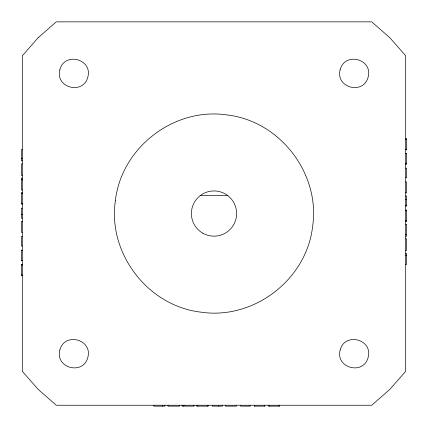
<?xml version="1.0" encoding="UTF-8"?>
<svg xmlns="http://www.w3.org/2000/svg" width="428" height="428" viewBox="0 0 428 428"><rect width="100%" height="100%" fill="white"/><g stroke="black" fill="none" stroke-linecap="round" stroke-linejoin="round"><path stroke-width="0.64" d="M405.696 138.79L406.6 138.79L406.6 149.741L405.696 149.741M405.696 139.196L406.6 139.196M405.696 149.217L406.6 149.217M22.304 149.714L21.4 149.714L21.4 160.816L22.304 160.816M405.696 153.492L406.6 153.492L406.6 164.036L405.696 164.036M405.696 153.609L406.6 153.609M21.4 158.547L22.304 158.547M22.304 163.871L21.4 163.871L21.4 175.362L22.304 175.362M405.696 163.897L406.6 163.897M405.696 168.193L406.6 168.193L406.6 177.738L405.696 177.738M22.304 178.027L21.4 178.027L21.4 179.969L22.304 179.969M21.4 179.781L22.304 179.781M405.696 181.921L406.6 181.921L406.6 192.846L405.696 192.846M22.304 189.952L21.4 189.952L21.4 180.766M22.304 192.67L21.4 192.67L21.4 204.119L22.304 204.119M21.4 193.622L22.304 193.622M200.24 195.612L227.76 195.612M405.696 196.078L406.6 196.078L406.6 206.05L405.696 206.05M405.696 199.683L406.6 199.683M21.4 203.434L22.304 203.434M405.696 205.654L406.6 205.654M22.304 208.163L21.4 208.163L21.4 218.136L22.304 218.136M405.696 210.095L406.6 210.095L406.6 221.544L405.696 221.544M405.696 210.779L406.6 210.779M21.4 214.535L22.304 214.535M405.696 220.591L406.6 220.591M22.304 221.367L21.4 221.367L21.4 232.292L22.304 232.292M405.696 224.261L406.6 224.261L406.6 233.447M405.696 234.244L406.6 234.244L406.6 236.186L405.696 236.186M405.696 234.432L406.6 234.432M22.304 236.475L21.4 236.475L21.4 246.02L22.304 246.02M405.696 238.851L406.6 238.851L406.6 250.343L405.696 250.343M22.304 250.177L21.4 250.177L21.4 260.722L22.304 260.722M21.4 250.316L22.304 250.316M405.696 253.397L406.6 253.397L406.6 264.499L405.696 264.499M405.696 255.666L406.6 255.666M21.4 260.604L22.304 260.604M22.304 264.472L21.4 264.472L21.4 275.423L22.304 275.423M21.4 264.996L22.304 264.996M21.4 275.017L22.304 275.017M184.859 406.145L194.044 406.145L194.044 405.241M279.516 405.241L279.516 406.145L268.57 406.145L268.57 405.241M279.11 405.241L279.11 406.145M269.089 405.241L269.089 406.145M264.814 405.241L264.814 406.145L254.275 406.145L254.275 405.241M264.697 405.241L264.697 406.145M254.414 405.241L254.414 406.145M250.113 405.241L250.113 406.145L240.568 406.145L240.568 405.241M236.384 405.241L236.384 406.145L225.46 406.145L225.46 405.241M222.228 405.241L222.228 406.145L212.256 406.145L212.256 405.241M218.628 405.241L218.628 406.145M208.211 405.241L208.211 406.145L196.768 406.145L196.768 405.241M207.526 405.241L207.526 406.145M197.72 405.241L197.72 406.145M184.061 405.241L184.061 406.145L182.119 406.145L182.119 405.241M183.874 405.241L183.874 406.145M179.46 405.241L179.46 406.145L167.963 406.145L167.963 405.241M164.908 405.241L164.908 406.145L153.807 406.145L153.807 405.241M162.64 405.241L162.64 406.145M115.389 200.566C107.482 253.376 147.96 306.127 201.016 312.162C253.831 320.064 306.576 279.591 312.611 226.53C320.519 173.72 280.04 120.969 226.984 114.934C174.169 107.032 121.424 147.505 115.389 200.566M59.872 69.646C54.821 87.745 83.144 95.332 87.82 77.136C92.865 59.043 64.548 51.456 59.872 69.646M59.872 349.96C54.821 368.053 83.144 375.64 87.82 357.45C92.865 339.351 64.548 331.764 59.872 349.96M340.18 69.646C335.135 87.745 363.452 95.332 368.128 77.136C373.179 59.043 344.856 51.456 340.18 69.646M340.18 349.96C335.135 368.053 363.452 375.64 368.128 357.45C373.179 339.351 344.856 331.764 340.18 349.96M38.167 37.718L22.304 55.806L22.304 371.29L38.167 389.378L56.261 405.241L371.739 405.241L389.833 389.378L405.696 371.29L405.696 55.806L389.833 37.718L371.739 21.855L56.261 21.855L38.167 37.718M202.695 233.126A22.604 22.604 0 0 0 236.604 213.545A22.604 22.604 0 0 0 202.695 193.97A22.604 22.604 0 0 0 202.695 233.126"/></g></svg>
